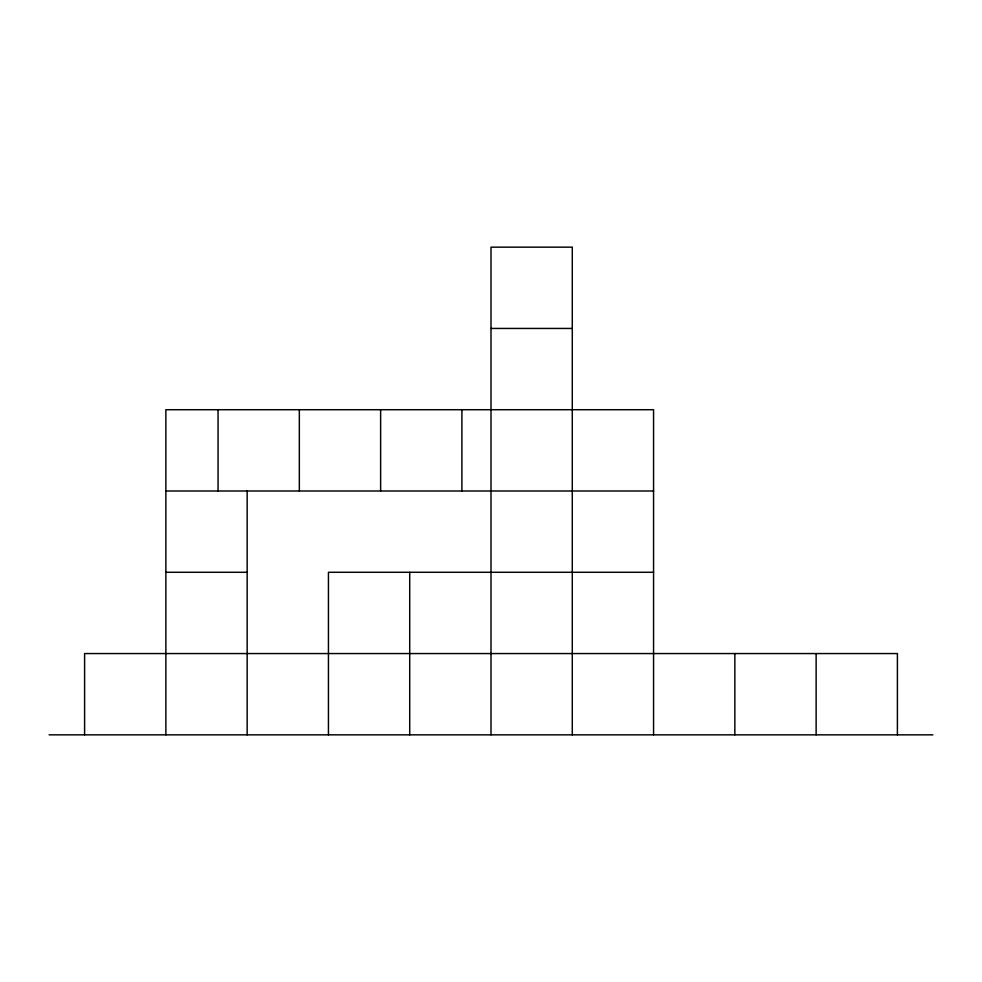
<?xml version="1.0" encoding="UTF-8"?>
<svg xmlns="http://www.w3.org/2000/svg" width="982" height="982" viewBox="0 0 982 982"><rect width="100%" height="100%" fill="white"/><g stroke="black" fill="none" stroke-linecap="round" stroke-linejoin="round"><path stroke-width="1.47" d="M491 328.442L572.285 328.442M165.872 491L653.558 491M165.872 572.285L247.157 572.285M653.558 572.285L328.442 572.285L328.442 734.843M49.1 734.843L932.9 734.843M897.401 734.843L897.401 653.558L84.599 653.558L84.599 734.843M816.128 653.558L816.128 734.843M734.843 653.558L734.843 734.843M653.558 734.843L653.558 409.715L165.872 409.715L165.872 734.843M572.285 734.843L572.285 247.157L491 247.157L491 734.843M461.896 409.715L461.896 491M409.715 572.285L409.715 734.843M380.623 409.715L380.623 491M299.338 409.715L299.338 491M247.157 491L247.157 734.843M218.053 409.715L218.053 491"/></g></svg>
